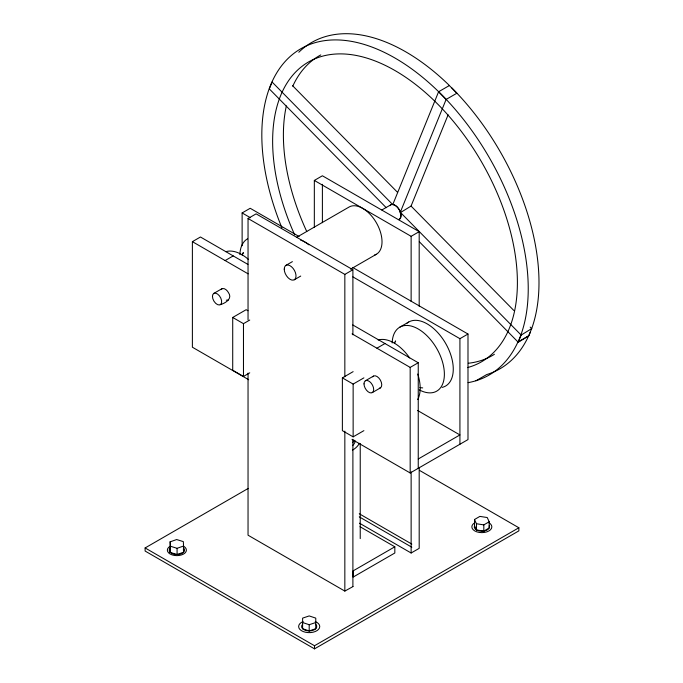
<?xml version="1.0" encoding="UTF-8"?>
<svg xmlns="http://www.w3.org/2000/svg" width="683" height="683" viewBox="0 0 683 683"><rect width="100%" height="100%" fill="white"/><g stroke="black" fill="none" stroke-linecap="round" stroke-linejoin="round"><path stroke-width="1.02" d="M398.898 219.644A8.333 4.815 60 0 0 400.187 211.542A8.333 4.815 60 0 0 392.759 204.618L438.588 91.761L449.346 85.554L456.884 93.212L446.127 99.428L400.067 212.848M419.319 241.739L518.252 342.251L521.163 335.08L400.545 212.533L411.055 206.07L448.116 114.804M530.179 327.097L531.673 328.617L528.753 335.788L518.252 342.251M242.969 253.376L243.319 252.582L242.132 255.211M395.235 341.739L395.594 340.945L394.407 343.575M170.28 547.945L169.521 549.004A7.607 4.388 0 0 0 170.28 552.334L171.493 553.239A7.607 4.388 0 0 0 176.871 554.528L178.835 554.383A7.607 4.388 0 0 0 183.454 552.334L184.214 551.275A7.607 4.388 0 0 0 183.454 547.945L183.351 547.868M221.138 289.43C223.614 286.86 227.132 290.198 228.387 292.512C232.843 298.625 225.655 303.056 220.319 304.686M521.163 335.08L531.673 328.617M248.68 379.722L192.384 347.22L192.384 241.662L200.452 237.001L247.912 264.406M242.124 245.726L242.124 212.942L250.191 208.281L299.103 236.523M248.04 319.806L248.04 218.509L256.099 213.856L352.898 269.742L352.898 334.781M314.334 227.354L314.334 180.432L322.393 175.779L419.191 231.665L419.191 306.308M225.125 260.565L233.193 255.912M296.567 237.351L349.09 207.026A27.269 15.743 60 0 1 377.229 224.331A27.269 15.743 60 0 1 374.472 255.092M213.805 293.408L221.873 288.747M285.964 265.346L292.401 261.632M381.865 209.971L390.83 204.798M294.296 279.774L300.733 276.06M249.747 372.824L243.472 376.453L232.715 370.237L232.715 317.458L246.162 309.698L247.955 310.731M232.715 317.458L243.472 323.665L249.747 320.045M350.567 269.162L376.367 254.264M248.04 218.509L344.838 274.395L352.898 269.742M314.334 180.432L411.132 236.318L419.191 231.665M399.794 327.174L408.682 322.043M376.914 348.193L384.973 343.54M363.894 430.649L353.137 436.855L342.379 430.649L342.379 377.87L353.137 371.654M342.379 377.87L353.137 384.077L363.894 377.87M365.422 380.747L373.49 376.085M352.069 333.859L410.176 367.403L418.244 362.75L418.244 468.307M352.872 276.88L459.924 338.683L467.992 334.03L467.992 439.587L410.176 472.969L352.035 439.4M372.269 392.605L380.337 387.953M419.439 470.356L518.867 527.763L518.867 530.87L314.513 648.85L145.12 551.053L145.12 547.945L248.219 488.422M518.901 341.483L528.753 335.788A188.388 108.768 60 0 0 530.307 332.186M475.923 380.79L486.68 374.574A188.243 108.682 60 0 0 528.702 335.729M418.244 458.993L459.924 434.934L417.467 410.423M394.825 546.801L353.068 570.903L353.068 577.118L394.825 553.008L394.825 546.801L359.992 526.695M248.04 373.123L248.04 535.199L344.838 591.085L353.068 586.526M359.506 523.204L411.132 553.008L419.191 548.355L419.191 467.317M474.506 519.507L479.884 516.399L487.227 517.535L489.199 521.778L489.199 527.985L483.82 531.092L476.469 529.957L474.506 525.714L474.506 519.507L476.469 523.741L476.469 529.957M476.469 523.741L483.82 524.885L489.199 521.778M145.12 547.945L314.513 645.742L518.867 527.763M170.187 541.832L176.666 539.536L183.351 541.628L183.556 546.024L183.556 552.231L177.076 554.528L170.391 552.436L170.187 541.832L170.391 552.436M170.391 546.221L177.076 548.321L183.556 546.024M302.603 622.52L309.194 624.714L315.777 622.52M302.603 624.339A7.607 4.388 0 0 0 309.194 630.921L315.777 628.727L315.777 618.124L309.194 615.929L302.603 618.124L302.603 628.727L309.194 630.921A7.607 4.388 0 0 0 315.777 624.339M228.387 300.033L226.321 300.213M419.832 387.611L422.7 387.901M352.633 267.429L467.992 334.03M242.124 212.942L250.43 217.732M352.778 324.954L418.244 362.75M192.384 241.662L248.125 273.84M359.275 513.761L411.823 544.095M359.275 516.86L411.823 547.203M438.588 91.761L446.127 99.428M292.546 85.665L397.557 192.358M411.055 206.07L513.804 310.458M392.759 204.618L272.107 82.037L269.315 88.91L386.245 207.709M183.394 548.731L183.556 552.231M483.82 524.885L483.82 531.092M459.924 338.683L459.924 444.249M411.132 236.318L411.132 301.365M411.132 471.97L411.132 553.008M410.176 367.403L410.176 472.969M360.231 443.549L360.231 538.605M353.137 384.077L353.137 436.855M352.898 439.28L352.898 586.432M344.838 274.395L344.838 376.76M344.838 431.144L344.838 591.085M322.393 184.308L322.393 222.692M314.513 645.742L314.513 648.85M309.194 624.714L309.194 630.921M243.472 323.665L243.472 376.453M177.076 548.321L177.076 554.528M300.494 240.015A27.269 15.743 60 0 1 308.853 244.838M489.199 525.714A7.607 4.388 0 0 1 481.848 531.237A7.607 4.388 0 0 1 474.506 525.714M169.521 552.103A7.607 4.388 0 0 1 170.28 551.044M315.247 621.539A10.561 6.096 0 0 1 317.083 630.588A10.561 6.096 0 0 1 301.305 630.588A10.561 6.096 0 0 1 303.132 621.539M488.926 522.768A10.006 5.78 0 0 1 488.926 530.939A10.006 5.78 0 0 1 474.77 530.939A10.006 5.78 0 0 1 474.77 522.768M183.607 546.246A9.528 5.498 0 0 1 183.607 554.024A9.528 5.498 0 0 1 170.135 554.024A9.528 5.498 0 0 1 170.135 546.246M359.326 443.293A26.62 15.367 0 0 1 352.437 450.182M355.339 440.97A21.907 12.653 0 0 1 352.59 445.64M354.366 440.279A21.907 12.653 0 0 1 352.59 442.541M389.891 205.668A8.333 4.815 60 0 1 398.582 208.691A8.333 4.815 60 0 1 399.162 219.234M294.663 234.824A173.072 99.923 60 0 1 324.169 55.75A173.072 99.923 60 0 1 494.227 186.425A173.072 99.923 60 0 1 467.471 367.599M281.891 227.763A188.388 108.768 60 0 1 384.264 52.352A188.388 108.768 60 0 1 518.004 341.995M298.804 52.25A188.388 108.768 60 0 1 449.431 85.546M451.728 87.817A188.388 108.768 60 0 1 531.4 329.377M494.415 354.281A173.072 99.923 60 0 1 468.325 363.245M306.744 231.52A173.072 99.923 60 0 1 286.339 105.908M292.794 86.126A173.072 99.923 60 0 1 320.779 54.93M517.945 341.935A188.243 108.682 60 0 1 468.103 382.651M372.713 376.803A6.847 3.953 60 0 1 380.337 380.047A6.847 3.953 60 0 1 379.33 388.26M225.894 251.668A36.933 21.327 60 0 1 248.552 259.54M239.887 254.614A36.933 21.327 60 0 1 247.519 238.811M378.16 340.023A36.933 21.327 60 0 1 409.655 357.943M417.731 374.045A36.933 21.327 60 0 1 417.731 399.546M407.145 323.093A36.933 21.327 60 0 1 446.409 344.778A36.933 21.327 60 0 1 442.123 387.389M392.162 342.968A36.933 21.327 60 0 1 418.585 329.189A36.933 21.327 60 0 1 444.377 373.866A36.933 21.327 60 0 1 419.234 389.856M284.239 269.162A8.333 4.815 60 0 0 293.075 280.15A8.333 4.815 60 0 0 293.075 268.368A8.333 4.815 60 0 0 284.239 269.162M212.456 296.388A6.514 3.765 60 0 0 219.363 304.985A6.514 3.765 60 0 0 219.363 295.773A6.514 3.765 60 0 0 212.456 296.388M364.005 383.88A6.847 3.953 60 0 0 371.262 392.921A6.847 3.953 60 0 0 371.262 383.231A6.847 3.953 60 0 0 364.005 383.88"/></g></svg>
